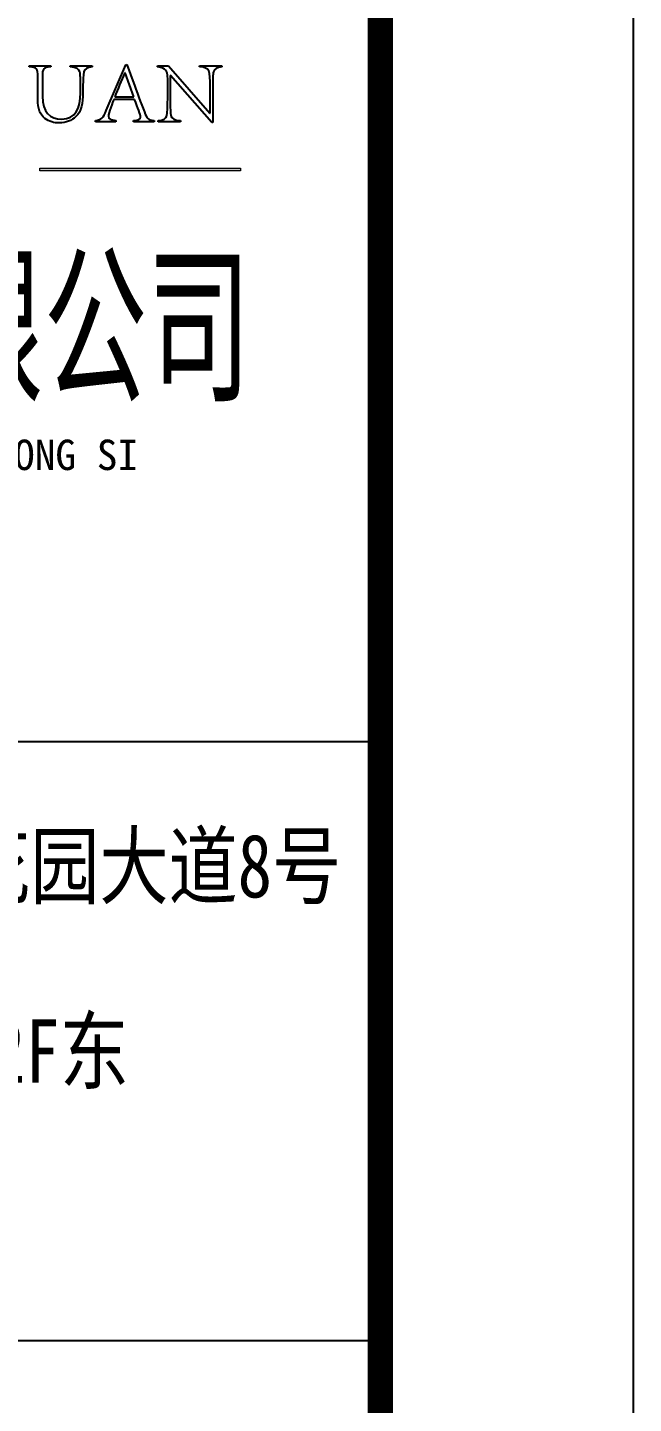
# Model space of a CAD drawing. Extents: x -266287 to 275962, y -324567 to 363765.
# Drawn here: x -76549 to -71765, y -90623 to -79761 of the extents above; entities that cross this region are included whole.
import ezdxf

# ---------------------------------------------------------------- set-up
doc = ezdxf.new("R2010")
doc.units = 0
doc.header["$LTSCALE"] = 1000
doc.layers.get('0').update_dxf_attribs({"linetype": 'CONTINUOUS'})
for name, color, linetype in [('0-TK', 4, 'CONTINUOUS'), ('PUB_TITLE', 4, 'CONTINUOUS'), ('图层 1', 7, 'CONTINUOUS')]:
    doc.layers.add(name, color=color, linetype=linetype)
doc.styles.add('-黑体', font='simhei.ttf', dxfattribs={"width": 0.8})

msp = doc.modelspace()

# ---------------------------------------------------------------- hatches: boundary and pattern name
msp.add_hatch(color=256).paths.add_polyline_path([(-76452.93306, -80871.02632), (-74867.81017, -80871.02632), (-74867.81017, -80892.45481), (-76452.93306, -80892.45481)])

# ---------------------------------------------------------------- linework, layer by layer
at = {"lineweight": 0}
for p, q in [((-76452.93306, -80871.02632), (-74867.81017, -80871.02632)), ((-76452.93306, -80892.45481), (-76452.93306, -80871.02632)), ((-74867.81017, -80892.45481), (-76452.93306, -80892.45481))]:
    msp.add_line(p, q, dxfattribs=at)
for points in [[(-75773.69803, -80055.021), (-75773.69803, -80055.021), (-75765.18865, -80051.47255), (-75765.18865, -80051.47255)], [(-75765.18865, -80051.47255), (-75765.18865, -80051.47255), (-75717.78413, -80182.42063), (-75717.78413, -80182.42063)], [(-76536.68333, -80072.00532), (-76536.68333, -80072.00532), (-76536.68333, -80062.08345), (-76536.68333, -80062.08345)], [(-76536.68333, -80062.08345), (-76536.68333, -80062.08345), (-76366.0822, -80062.08345), (-76366.0822, -80062.08345)], [(-76468.02258, -80145.62701), (-76468.02258, -80084.71773), (-76473.67253, -80077.65528), (-76536.68333, -80072.00532)], [(-76468.02258, -80324.70308), (-76468.02258, -80324.70308), (-76468.02258, -80145.62701), (-76468.02258, -80145.62701)], [(-76366.0822, -80072.00532), (-76426.23357, -80073.41781), (-76431.19451, -80088.98964), (-76431.19451, -80145.62701)], [(-76431.19451, -80145.62701), (-76431.19451, -80145.62701), (-76431.19451, -80302.75782), (-76431.19451, -80302.75782)], [(-76366.0822, -80062.08345), (-76366.0822, -80062.08345), (-76366.0822, -80072.00532), (-76366.0822, -80072.00532)], [(-76212.46539, -80072.00532), (-76212.46539, -80072.00532), (-76212.46539, -80062.08345), (-76212.46539, -80062.08345)], [(-76212.46539, -80062.08345), (-76212.46539, -80062.08345), (-76038.35027, -80062.08345), (-76038.35027, -80062.08345)], [(-76136.01872, -80111.65837), (-76140.97966, -80088.98964), (-76162.92492, -80076.93181), (-76212.46539, -80072.00532)], [(-76130.36877, -80239.058), (-76130.36877, -80161.88786), (-76131.05779, -80132.88016), (-76136.01872, -80111.65837)], [(-76104.18604, -80110.9349), (-76107.70004, -80132.88016), (-76111.24849, -80161.19884), (-76111.24849, -80239.058)], [(-76038.35027, -80072.00532), (-76077.27985, -80076.24279), (-76100.63759, -80088.98964), (-76104.18604, -80110.9349)], [(-76038.35027, -80062.08345), (-76038.35027, -80062.08345), (-76038.35027, -80072.00532), (-76038.35027, -80072.00532)], [(-75927.31484, -80415.30909), (-75927.31484, -80415.30909), (-75773.69803, -80055.021), (-75773.69803, -80055.021)], [(-75780.76048, -80117.30833), (-75809.07916, -80180.28467), (-75836.70883, -80247.53294), (-75859.34311, -80306.99529)], [(-75779.34799, -80117.30833), (-75779.34799, -80117.30833), (-75780.76048, -80117.30833), (-75780.76048, -80117.30833)], [(-75710.68724, -80306.99529), (-75710.68724, -80306.99529), (-75779.34799, -80117.30833), (-75779.34799, -80117.30833)], [(-75523.17069, -80072.00532), (-75523.17069, -80072.00532), (-75523.17069, -80062.08345), (-75523.17069, -80062.08345)], [(-75523.17069, -80062.08345), (-75523.17069, -80062.08345), (-75436.11313, -80062.08345), (-75436.11313, -80062.08345)], [(-75458.78185, -80098.18805), (-75470.80524, -80084.02871), (-75485.6536, -80076.24279), (-75523.17069, -80072.00532)], [(-75442.48655, -80173.22223), (-75442.48655, -80110.21143), (-75446.035, -80113.75988), (-75458.78185, -80098.18805)], [(-75436.11313, -80062.08345), (-75436.11313, -80062.08345), (-75109.10466, -80435.84186), (-75109.10466, -80435.84186)], [(-75421.26476, -80138.53012), (-75421.26476, -80138.53012), (-75422.67725, -80138.53012), (-75422.67725, -80138.53012)], [(-75422.67725, -80138.53012), (-75422.67725, -80138.53012), (-75422.67725, -80326.83904), (-75422.67725, -80326.83904)], [(-75094.94532, -80510.18702), (-75094.94532, -80510.18702), (-75421.26476, -80138.53012), (-75421.26476, -80138.53012)], [(-75190.47782, -80072.00532), (-75190.47782, -80072.00532), (-75190.47782, -80062.08345), (-75190.47782, -80062.08345)], [(-75190.47782, -80062.08345), (-75190.47782, -80062.08345), (-75014.9502, -80062.08345), (-75014.9502, -80062.08345)], [(-75106.9687, -80234.09707), (-75106.9687, -80096.08654), (-75107.65772, -80077.65528), (-75190.47782, -80072.00532)], [(-75080.06251, -80109.52241), (-75086.43593, -80131.43322), (-75087.1594, -80167.53782), (-75087.1594, -80234.09707)], [(-75014.9502, -80072.00532), (-75055.98129, -80075.55377), (-75073.68908, -80088.98964), (-75080.06251, -80109.52241)], [(-75014.9502, -80062.08345), (-75014.9502, -80062.08345), (-75014.9502, -80072.00532), (-75014.9502, -80072.00532)], [(-76130.36877, -80276.57509), (-76130.36877, -80276.57509), (-76130.36877, -80239.058), (-76130.36877, -80239.058)], [(-76111.24849, -80239.058), (-76111.24849, -80239.058), (-76111.24849, -80273.02664), (-76111.24849, -80273.02664)], [(-75717.78413, -80182.42063), (-75685.22798, -80270.89069), (-75653.36085, -80359.39519), (-75626.45465, -80427.36692)], [(-75442.48655, -80326.83904), (-75442.48655, -80326.83904), (-75442.48655, -80173.22223), (-75442.48655, -80173.22223)], [(-75106.9687, -80435.84186), (-75106.9687, -80435.84186), (-75106.9687, -80234.09707), (-75106.9687, -80234.09707)], [(-75087.1594, -80234.09707), (-75087.1594, -80234.09707), (-75087.1594, -80510.18702), (-75087.1594, -80510.18702)], [(-76412.07423, -80478.28543), (-76448.9023, -80448.58871), (-76468.02258, -80404.69819), (-76468.02258, -80324.70308)], [(-76111.24849, -80273.02664), (-76111.24849, -80361.4967), (-76123.27187, -80418.85754), (-76167.16239, -80464.16054)], [(-75704.31381, -80329.66401), (-75704.31381, -80329.66401), (-75867.85249, -80329.66401), (-75867.85249, -80329.66401)], [(-75859.34311, -80306.99529), (-75859.34311, -80306.99529), (-75710.68724, -80306.99529), (-75710.68724, -80306.99529)], [(-75450.27247, -80458.51059), (-75444.62251, -80437.25435), (-75442.48655, -80398.32477), (-75442.48655, -80326.83904)], [(-75422.67725, -80326.83904), (-75421.95378, -80398.32477), (-75421.26476, -80437.25435), (-75416.30383, -80457.06365)], [(-76012.23644, -80495.30421), (-75962.69597, -80485.38233), (-75953.49757, -80479.04335), (-75927.31484, -80415.30909)], [(-75626.45465, -80427.36692), (-75605.23286, -80479.73237), (-75599.54845, -80487.51829), (-75550.00798, -80495.30421)], [(-75517.52073, -80495.30421), (-75475.76617, -80492.47923), (-75455.92242, -80478.28543), (-75450.27247, -80458.51059)], [(-75416.30383, -80457.06365), (-75409.9304, -80479.04335), (-75388.70861, -80491.75576), (-75341.26965, -80495.30421)], [(-75109.10466, -80435.84186), (-75109.10466, -80435.84186), (-75106.9687, -80435.84186), (-75106.9687, -80435.84186)], [(-76012.23644, -80505.22608), (-76012.23644, -80505.22608), (-76012.23644, -80495.30421), (-76012.23644, -80495.30421)], [(-75851.55719, -80505.22608), (-75851.55719, -80505.22608), (-76012.23644, -80505.22608), (-76012.23644, -80505.22608)], [(-75851.55719, -80495.30421), (-75851.55719, -80495.30421), (-75851.55719, -80505.22608), (-75851.55719, -80505.22608)], [(-75712.09972, -80505.22608), (-75712.09972, -80505.22608), (-75712.09972, -80495.30421), (-75712.09972, -80495.30421)], [(-75550.00798, -80505.22608), (-75550.00798, -80505.22608), (-75712.09972, -80505.22608), (-75712.09972, -80505.22608)], [(-75550.00798, -80495.30421), (-75550.00798, -80495.30421), (-75550.00798, -80505.22608), (-75550.00798, -80505.22608)], [(-75517.52073, -80505.22608), (-75517.52073, -80505.22608), (-75517.52073, -80495.30421), (-75517.52073, -80495.30421)], [(-75341.26965, -80505.22608), (-75341.26965, -80505.22608), (-75517.52073, -80505.22608), (-75517.52073, -80505.22608)], [(-75341.26965, -80495.30421), (-75341.26965, -80495.30421), (-75341.26965, -80505.22608), (-75341.26965, -80505.22608)], [(-75087.1594, -80510.18702), (-75087.1594, -80510.18702), (-75094.94532, -80510.18702), (-75094.94532, -80510.18702)]]:
    msp.add_open_spline(points, degree=3)
for points, knots in [([(-76431.19451, -80302.75782), (-76431.19451, -80428.05594), (-76373.86812, -80483.24637), (-76278.30117, -80483.24637), (-76169.29835, -80483.24637), (-76131.05779, -80399.73726), (-76130.36877, -80276.57509)], [11, 11, 11, 11, 12, 12, 12, 13, 13, 13, 13]), ([(-75867.85249, -80329.66401), (-75874.91494, -80343.09989), (-75910.29607, -80438.66684), (-75910.29607, -80460.61209), (-75910.29607, -80484.69331), (-75891.21024, -80488.93078), (-75851.55719, -80495.30421)], [3, 3, 3, 3, 4, 4, 4, 5, 5, 5, 5]), ([(-75712.09972, -80495.30421), (-75671.75766, -80489.65425), (-75656.90929, -80485.38233), (-75656.90929, -80468.39801), (-75656.90929, -80450.0012), (-75678.13108, -80394.77632), (-75704.31381, -80329.66401)], [0, 0, 0, 0, 1, 1, 1, 2, 2, 2, 2]), ([(-76167.16239, -80464.16054), (-76198.30605, -80495.30421), (-76247.1575, -80513.70102), (-76296.69798, -80513.70102), (-76338.48699, -80513.70102), (-76379.51807, -80504.50261), (-76412.07423, -80478.28543)], [1, 1, 1, 1, 2, 2, 2, 3, 3, 3, 3])]:
    msp.add_open_spline(points, degree=3, knots=knots)
at = {"layer": '0-TK'}
for p, q in [((-82183.49798, -85398.14679), (-73764.58828, -85398.14679)), ((-82183.49798, -90125.11917), (-73764.58828, -90125.11917)), ((-82183.49798, -90125.11917), (-73764.58828, -90125.11917))]:
    msp.add_line(p, q, dxfattribs=at)
at = {"layer": 'PUB_TITLE'}
msp.add_lwpolyline([(-220364.58828, -151566.69496), (-71764.58828, -151566.69496), (-71764.58828, -67566.69496), (-220364.58828, -67566.69496)], close=True, dxfattribs=at)
at = {"layer": 'PUB_TITLE', "const_width": 200}
msp.add_lwpolyline([(-215364.58828, -149566.69496), (-73764.58828, -149566.69496), (-73764.58828, -69566.69496), (-215364.58828, -69566.69496)], close=True, dxfattribs=at)
at = {"layer": '图层 1', "lineweight": 0}
msp.add_line((-74867.81017, -80871.02632), (-74867.81017, -80892.45481), dxfattribs=at)

# ---------------------------------------------------------------- texts
at = {"style": '-黑体'}
for s, height, width, p in [('工程设计有限公司', 1000, 0.6, (-81332.9202, -82612.20861)), ('地址：合肥市包河区花园大道8号', 500, 0.8, (-81983.02926, -86627.46291)), ('荣信商务中心12F东', 500, 0.8, (-80384.44865, -88090.34161))]:
    msp.add_text(s, height=height, dxfattribs=dict(at, width=width)).set_placement(p)
msp.add_text(' GONG CHENG SHE JI YOU XIAN GONG SI ', height=240, dxfattribs=at).set_placement((-81390.12967, -83254.00109))

doc.saveas('drawing.dxf')
